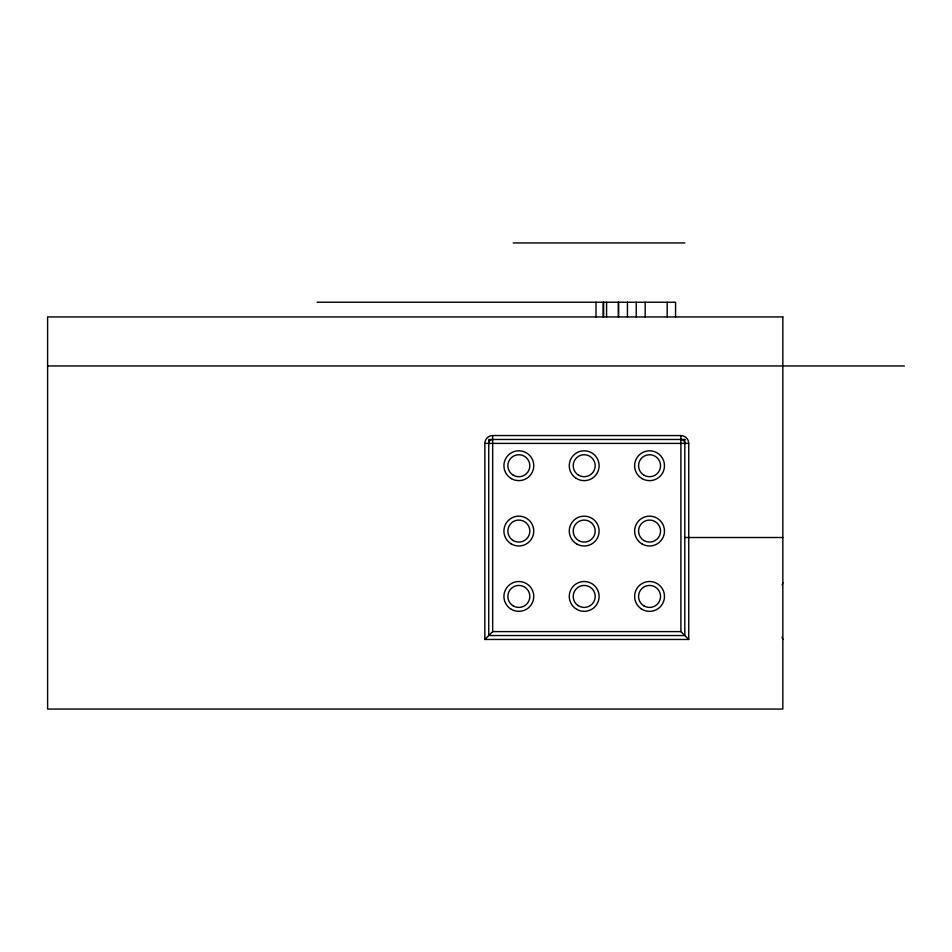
<?xml version="1.0" encoding="UTF-8"?>
<svg xmlns="http://www.w3.org/2000/svg" width="952" height="952" viewBox="0 0 952 952"><rect width="100%" height="100%" fill="white"/><g stroke="black" fill="none" stroke-linecap="round" stroke-linejoin="round"><path stroke-width="1.43" d="M782.841 582.648L782.104 584.897M484.83 639.458L688.736 639.458L688.736 443.394A7.794 7.794 0 0 0 680.894 435.576L492.672 435.552A7.794 7.794 0 0 0 484.854 443.394L484.83 639.458L488.447 635.841M489.042 635.246L492.672 631.616L492.672 435.552M513.259 242.939L684.809 242.939M317.087 302.236L675.575 302.236L675.575 316.933M47.6 365.949L904.4 365.949M484.83 443.394L688.736 443.394M684.809 537.511L782.841 537.511M492.672 631.616L680.894 631.616L684.512 635.246M685.107 635.841L688.736 639.458M782.08 637.138L782.841 639.458M680.894 435.552L680.894 631.616M667.197 302.236L667.197 316.933M645.182 302.236L645.182 316.933M636.245 302.236L636.245 316.933M627.439 302.236L627.439 316.933M618.538 302.236L618.538 316.933M618.419 302.236L618.419 316.933M606.579 302.236L606.579 316.933M603.616 302.236L603.616 316.933M603.14 302.236L603.14 316.933M596.023 302.236L596.011 316.933M488.757 443.394A3.903 3.903 0 0 1 492.672 439.491M680.894 439.491A3.903 3.903 0 0 1 684.797 443.394M782.841 316.933L47.6 316.933L47.6 709.062L782.841 709.062L782.841 316.933M684.809 439.479L488.745 439.479L488.745 635.543L684.809 635.543L684.809 439.479M513.342 475.25A11.008 11.008 0 0 0 529.847 465.718A11.008 11.008 0 0 0 513.342 456.198A11.008 11.008 0 0 0 513.342 475.25M578.697 475.25A11.008 11.008 0 0 0 595.202 465.718A11.008 11.008 0 0 0 578.697 456.198A11.008 11.008 0 0 0 578.697 475.25M644.052 475.25A11.008 11.008 0 0 0 660.557 465.718A11.008 11.008 0 0 0 644.052 456.198A11.008 11.008 0 0 0 644.052 475.25M513.342 540.605A11.008 11.008 0 0 0 529.847 531.073A11.008 11.008 0 0 0 513.342 521.553A11.008 11.008 0 0 0 513.342 540.605M513.342 605.96A11.008 11.008 0 0 0 529.847 596.428A11.008 11.008 0 0 0 513.342 586.908A11.008 11.008 0 0 0 513.342 605.96M578.697 540.605A11.008 11.008 0 0 0 595.202 531.073A11.008 11.008 0 0 0 578.697 521.553A11.008 11.008 0 0 0 578.697 540.605M578.031 605.543A11.008 11.008 0 0 0 595.178 597.213A11.008 11.008 0 0 0 579.387 586.539A11.008 11.008 0 0 0 578.031 605.543M644.052 540.605A11.008 11.008 0 0 0 660.557 531.073A11.008 11.008 0 0 0 644.052 521.553A11.008 11.008 0 0 0 644.052 540.605M644.052 605.96A11.008 11.008 0 0 0 660.557 596.428A11.008 11.008 0 0 0 644.052 586.908A11.008 11.008 0 0 0 644.052 605.96M575.829 478.082A14.923 14.923 0 0 0 599.082 466.789A14.923 14.923 0 0 0 577.674 452.295A14.923 14.923 0 0 0 575.829 478.082M642.088 478.642A14.923 14.923 0 0 0 664.472 465.718A14.923 14.923 0 0 0 642.088 452.795A14.923 14.923 0 0 0 642.088 478.642M511.379 543.997A14.923 14.923 0 0 0 533.763 531.073A14.923 14.923 0 0 0 511.379 518.15A14.923 14.923 0 0 0 511.379 543.997M511.379 609.351A14.923 14.923 0 0 0 533.763 596.428A14.923 14.923 0 0 0 511.379 583.505A14.923 14.923 0 0 0 511.379 609.351M576.733 543.997A14.923 14.923 0 0 0 599.117 531.073A14.923 14.923 0 0 0 576.733 518.15A14.923 14.923 0 0 0 576.733 543.997M576.733 609.351A14.923 14.923 0 0 0 599.117 596.428A14.923 14.923 0 0 0 576.733 583.505A14.923 14.923 0 0 0 576.733 609.351M642.088 543.997A14.923 14.923 0 0 0 664.472 531.073A14.923 14.923 0 0 0 642.088 518.15A14.923 14.923 0 0 0 642.088 543.997M641.184 608.792A14.923 14.923 0 0 0 664.437 597.499A14.923 14.923 0 0 0 643.028 583.005A14.923 14.923 0 0 0 641.184 608.792M511.379 478.642A14.923 14.923 0 0 0 533.763 465.718A14.923 14.923 0 0 0 511.379 452.795A14.923 14.923 0 0 0 511.379 478.642"/></g></svg>
